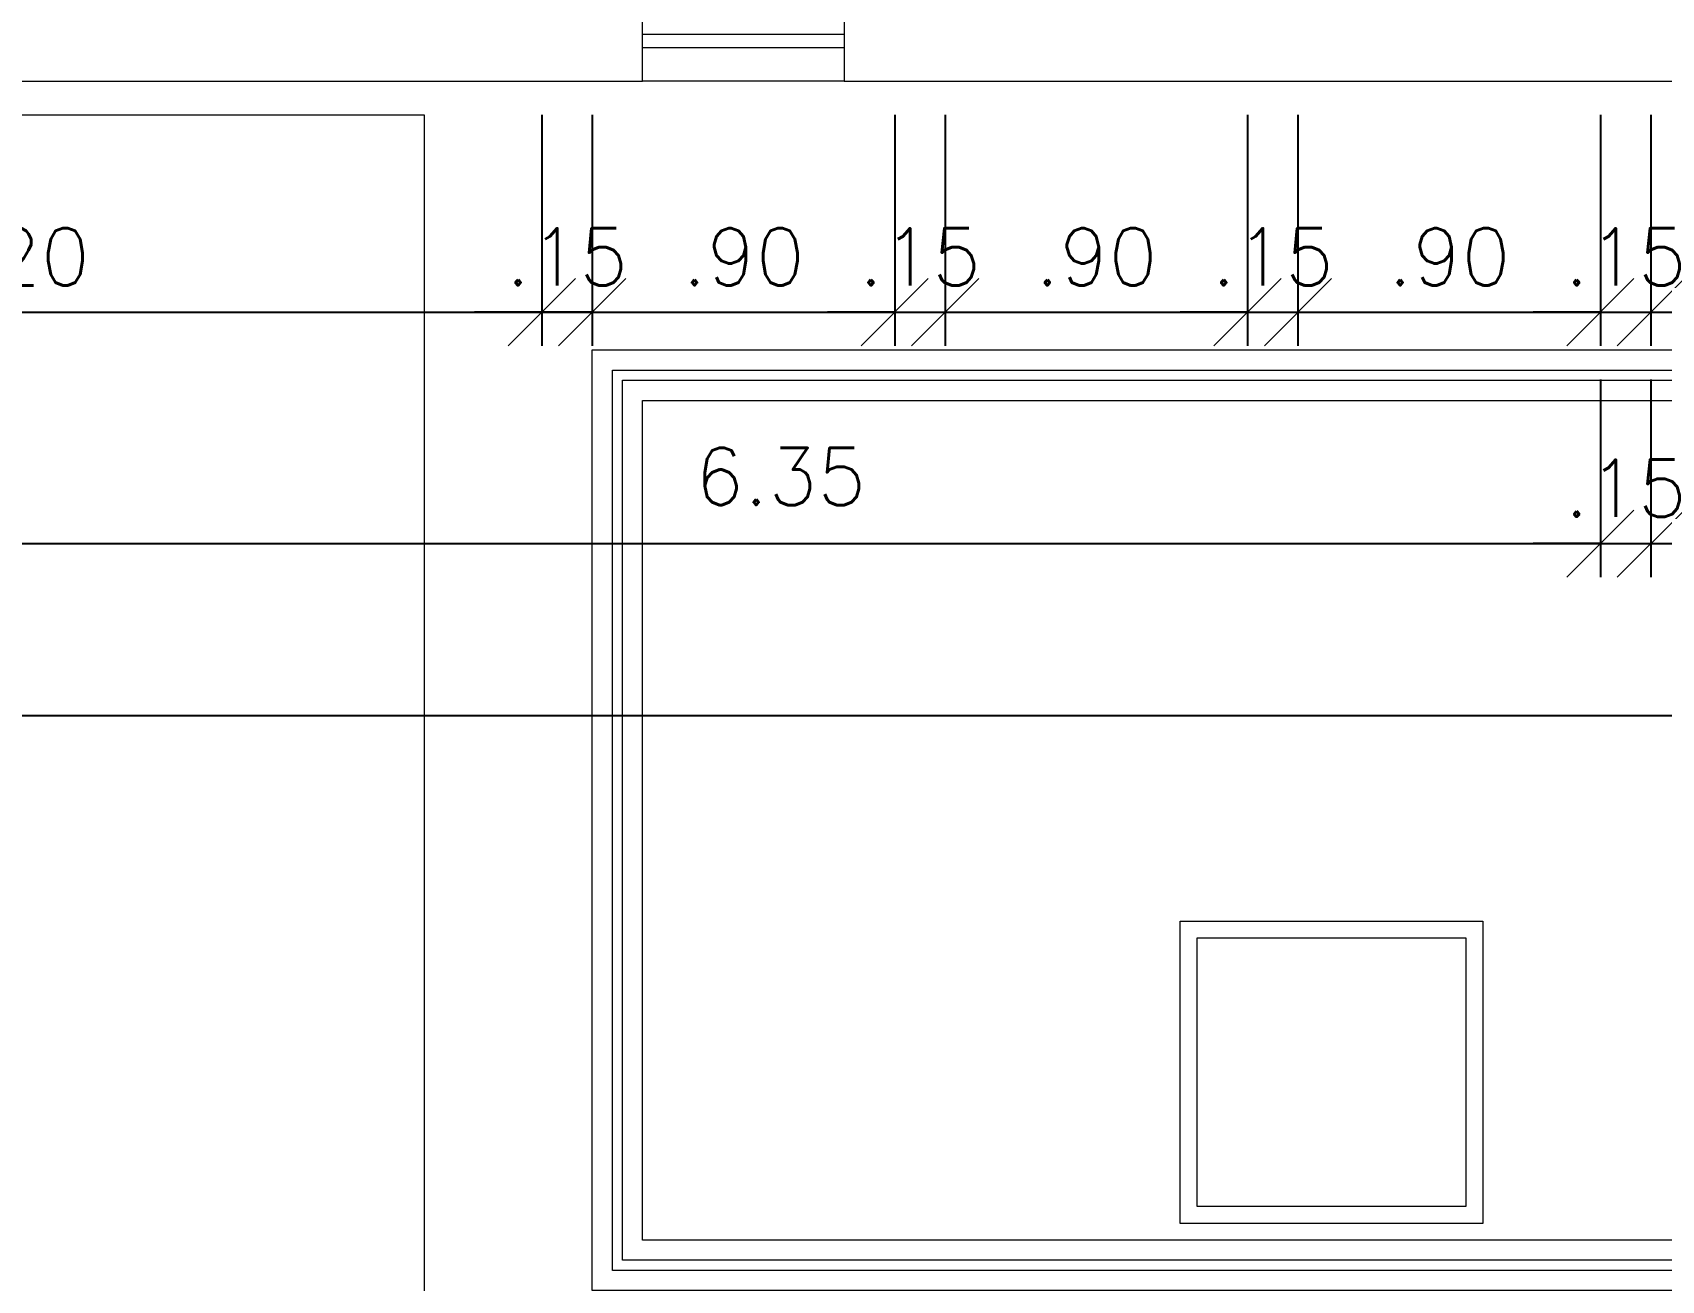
# Model space of a CAD drawing. Header units: millimetres. Extents: x 521 to 1055, y 261 to 520.
# Drawn here: x 702.811 to 707.658, y 370.676 to 374.391 of the extents above; entities that cross this region are included whole.
import ezdxf

# ---------------------------------------------------------------- set-up
doc = ezdxf.new("R2010")
doc.units = ezdxf.units.MM
doc.linetypes.add('CONTINU', pattern=[0])
doc.layers.add('0.1', color=8, linetype='Continuous', lineweight=13)
doc.styles.add('ROMANS', font='romans')
doc.dimstyles.new('Fares Eng - 50', dxfattribs={"dimscale": 2, "dimtxt": 0.085, "dimasz": 0.1, "dimexe": 0.05, "dimexo": 0.05, "dimgap": 0.04, "dimtad": 1, "dimzin": 4, "dimdsep": 46, "dimtxsty": 'ROMANS', "dimblk1": 'OBLIQUE', "dimblk2": 'OBLIQUE', "dimsah": 1, "dimcen": 0.05, "dimdle": 0.05, "dimclrd": 8, "dimclre": 8, "dimclrt": 8, "dimaunit": 1, "dimadec": 0, "dimazin": 0, "dimtfac": 1, "dimtix": 1, "dimtmove": 2, "dimatfit": 0, "dimldrblk": 'OPEN90', "dimfxl": 1, "dimtolj": 1, "dimtzin": 0, "dimarcsym": 0})

# ---------------------------------------------------------------- blocks, each defined once
blk = doc.blocks.new('_OBLIQUE')
at = {"color": 0, "linetype": 'ByBlock'}
blk.add_line((-0.5, -0.5), (0.5, 0.5), dxfattribs=at)
blk = doc.blocks.new('*D489')
at = {"layer": '0.1', "color": 8, "linetype": 'CONTINU', "lineweight": -2, "transparency": 16777216}
for p, q in [((701.1263739477109, 374.1464883394475), (701.1263739477109, 373.458849685218)), ((704.326373947711, 374.1464883394475), (704.326373947711, 373.458849685218)), ((701.0263739477109, 373.558849685218), (704.426373947711, 373.558849685218))]:
    blk.add_line(p, q, dxfattribs=at)
at = {"layer": 'DEFPOINTS', "color": 0, "linetype": 'CONTINU', "lineweight": -2, "transparency": 16777216}
for p in [(701.1263739477109, 374.2464883394475), (704.326373947711, 374.2464883394475), (704.326373947711, 373.558849685218)]:
    blk.add_point(p, dxfattribs=at)
at = {"layer": '0.1', "color": 8, "linetype": 'CONTINU', "lineweight": -2, "transparency": 16777216, "xscale": 0.2, "yscale": 0.2, "zscale": 0.2, "rotation": 180}
blk.add_blockref('_OBLIQUE', (701.1263739477109, 373.558849685218), dxfattribs=at)
at = {"layer": '0.1', "color": 8, "linetype": 'CONTINU', "lineweight": -2, "transparency": 16777216, "xscale": 0.2, "yscale": 0.2, "zscale": 0.2}
blk.add_blockref('_OBLIQUE', (704.326373947711, 373.558849685218), dxfattribs=at)
at = {"layer": '0.1', "color": 8, "linetype": 'CONTINU', "transparency": 16777216, "insert": (702.726373947711, 373.723849685218), "char_height": 0.17, "attachment_point": 5, "style": 'ROMANS'}
blk.add_mtext('\\A1;3.20', dxfattribs=at)
blk = doc.blocks.new('_Open90')
at = {"color": 0, "linetype": 'ByBlock', "lineweight": -2}
for p, q in [((-0.5, 0.5), (0, 0)), ((0, 0), (-1, 0)), ((0, 0), (-0.5, -0.5))]:
    blk.add_line(p, q, dxfattribs=at)
blk = doc.blocks.new('*D490')
at = {"layer": '0.1', "color": 8, "linetype": 'CONTINU', "lineweight": -2, "transparency": 16777216}
for p, q in [((704.326373947711, 374.1464883394474), (704.326373947711, 373.458849685218)), ((704.4763739477108, 374.1464883394474), (704.4763739477108, 373.458849685218)), ((704.326373947711, 373.558849685218), (704.1263739477109, 373.558849685218)), ((704.4763739477108, 373.558849685218), (704.326373947711, 373.558849685218)), ((704.4763739477108, 373.558849685218), (704.6763739477109, 373.558849685218))]:
    blk.add_line(p, q, dxfattribs=at)
at = {"layer": 'DEFPOINTS', "color": 0, "linetype": 'CONTINU', "lineweight": -2, "transparency": 16777216}
for p in [(704.326373947711, 374.2464883394475), (704.4763739477108, 374.2464883394475), (704.326373947711, 373.558849685218)]:
    blk.add_point(p, dxfattribs=at)
at = {"layer": '0.1', "color": 8, "linetype": 'CONTINU', "lineweight": -2, "transparency": 16777216, "xscale": 0.2, "yscale": 0.2, "zscale": 0.2}
blk.add_blockref('_OBLIQUE', (704.326373947711, 373.558849685218), dxfattribs=at)
at = {"layer": '0.1', "color": 8, "linetype": 'CONTINU', "lineweight": -2, "transparency": 16777216, "xscale": 0.2, "yscale": 0.2, "zscale": 0.2, "rotation": 180}
blk.add_blockref('_OBLIQUE', (704.4763739477108, 373.558849685218), dxfattribs=at)
at = {"layer": '0.1', "color": 8, "linetype": 'CONTINU', "transparency": 16777216, "insert": (704.4013739477109, 373.723849685218), "char_height": 0.17, "attachment_point": 5, "style": 'ROMANS'}
blk.add_mtext('\\A1;.15', dxfattribs=at)
blk = doc.blocks.new('*D492')
at = {"layer": '0.1', "color": 8, "linetype": 'CONTINU', "lineweight": -2, "transparency": 16777216}
for p, q in [((704.476373947711, 374.1464883394476), (704.476373947711, 373.458849685218)), ((705.3763739477109, 374.1464883394474), (705.3763739477109, 373.458849685218)), ((704.3763739477109, 373.558849685218), (705.476373947711, 373.558849685218))]:
    blk.add_line(p, q, dxfattribs=at)
at = {"layer": 'DEFPOINTS', "color": 0, "linetype": 'CONTINU', "lineweight": -2, "transparency": 16777216}
for p in [(704.476373947711, 374.2464883394476), (705.3763739477109, 374.2464883394475), (705.3763739477109, 373.558849685218)]:
    blk.add_point(p, dxfattribs=at)
at = {"layer": '0.1', "color": 8, "linetype": 'CONTINU', "lineweight": -2, "transparency": 16777216, "xscale": 0.2, "yscale": 0.2, "zscale": 0.2, "rotation": 180}
blk.add_blockref('_OBLIQUE', (704.476373947711, 373.558849685218), dxfattribs=at)
at = {"layer": '0.1', "color": 8, "linetype": 'CONTINU', "lineweight": -2, "transparency": 16777216, "xscale": 0.2, "yscale": 0.2, "zscale": 0.2}
blk.add_blockref('_OBLIQUE', (705.3763739477109, 373.558849685218), dxfattribs=at)
at = {"layer": '0.1', "color": 8, "linetype": 'CONTINU', "transparency": 16777216, "insert": (704.926373947711, 373.723849685218), "char_height": 0.17, "attachment_point": 5, "style": 'ROMANS'}
blk.add_mtext('\\A1;.90', dxfattribs=at)
blk = doc.blocks.new('*D493')
at = {"layer": '0.1', "color": 8, "linetype": 'CONTINU', "lineweight": -2, "transparency": 16777216}
for p, q in [((705.3763739477109, 374.1464883394476), (705.3763739477109, 373.458849685218)), ((705.5263739477109, 374.1464883394476), (705.5263739477109, 373.458849685218)), ((705.3763739477109, 373.558849685218), (705.1763739477109, 373.558849685218)), ((705.3763739477109, 373.558849685218), (705.5263739477109, 373.558849685218)), ((705.5263739477109, 373.558849685218), (705.726373947711, 373.558849685218))]:
    blk.add_line(p, q, dxfattribs=at)
at = {"layer": 'DEFPOINTS', "color": 0, "linetype": 'CONTINU', "lineweight": -2, "transparency": 16777216}
for p in [(705.3763739477109, 374.2464883394476), (705.5263739477109, 374.2464883394476), (705.5263739477109, 373.558849685218)]:
    blk.add_point(p, dxfattribs=at)
at = {"layer": '0.1', "color": 8, "linetype": 'CONTINU', "lineweight": -2, "transparency": 16777216, "xscale": 0.2, "yscale": 0.2, "zscale": 0.2}
blk.add_blockref('_OBLIQUE', (705.3763739477109, 373.558849685218), dxfattribs=at)
at = {"layer": '0.1', "color": 8, "linetype": 'CONTINU', "lineweight": -2, "transparency": 16777216, "xscale": 0.2, "yscale": 0.2, "zscale": 0.2, "rotation": 180}
blk.add_blockref('_OBLIQUE', (705.5263739477109, 373.558849685218), dxfattribs=at)
at = {"layer": '0.1', "color": 8, "linetype": 'CONTINU', "transparency": 16777216, "insert": (705.4513739477109, 373.723849685218), "char_height": 0.17, "attachment_point": 5, "style": 'ROMANS'}
blk.add_mtext('\\A1;.15', dxfattribs=at)
blk = doc.blocks.new('*D494')
at = {"layer": '0.1', "color": 8, "linetype": 'CONTINU', "lineweight": -2, "transparency": 16777216}
for p, q in [((705.5263739477109, 374.1464883394476), (705.5263739477109, 373.458849685218)), ((706.4263739477109, 374.1464883394476), (706.4263739477109, 373.458849685218)), ((705.4263739477109, 373.558849685218), (706.5263739477109, 373.558849685218))]:
    blk.add_line(p, q, dxfattribs=at)
at = {"layer": 'DEFPOINTS', "color": 0, "linetype": 'CONTINU', "lineweight": -2, "transparency": 16777216}
for p in [(705.5263739477109, 374.2464883394476), (706.4263739477109, 374.2464883394476), (706.4263739477109, 373.558849685218)]:
    blk.add_point(p, dxfattribs=at)
at = {"layer": '0.1', "color": 8, "linetype": 'CONTINU', "lineweight": -2, "transparency": 16777216, "xscale": 0.2, "yscale": 0.2, "zscale": 0.2, "rotation": 180}
blk.add_blockref('_OBLIQUE', (705.5263739477109, 373.558849685218), dxfattribs=at)
at = {"layer": '0.1', "color": 8, "linetype": 'CONTINU', "lineweight": -2, "transparency": 16777216, "xscale": 0.2, "yscale": 0.2, "zscale": 0.2}
blk.add_blockref('_OBLIQUE', (706.4263739477109, 373.558849685218), dxfattribs=at)
at = {"layer": '0.1', "color": 8, "linetype": 'CONTINU', "transparency": 16777216, "insert": (705.976373947711, 373.723849685218), "char_height": 0.17, "attachment_point": 5, "style": 'ROMANS'}
blk.add_mtext('\\A1;.90', dxfattribs=at)
blk = doc.blocks.new('*D495')
at = {"layer": '0.1', "color": 8, "linetype": 'CONTINU', "lineweight": -2, "transparency": 16777216}
for p, q in [((706.4263739477109, 374.1464883394476), (706.4263739477109, 373.458849685218)), ((706.5763739477109, 374.1464883394476), (706.5763739477109, 373.458849685218)), ((706.4263739477109, 373.558849685218), (706.2263739477108, 373.558849685218)), ((706.4263739477109, 373.558849685218), (706.5763739477109, 373.558849685218)), ((706.5763739477109, 373.558849685218), (706.7763739477109, 373.558849685218))]:
    blk.add_line(p, q, dxfattribs=at)
at = {"layer": 'DEFPOINTS', "color": 0, "linetype": 'CONTINU', "lineweight": -2, "transparency": 16777216}
for p in [(706.4263739477109, 374.2464883394476), (706.5763739477109, 374.2464883394476), (706.5763739477109, 373.558849685218)]:
    blk.add_point(p, dxfattribs=at)
at = {"layer": '0.1', "color": 8, "linetype": 'CONTINU', "lineweight": -2, "transparency": 16777216, "xscale": 0.2, "yscale": 0.2, "zscale": 0.2}
blk.add_blockref('_OBLIQUE', (706.4263739477109, 373.558849685218), dxfattribs=at)
at = {"layer": '0.1', "color": 8, "linetype": 'CONTINU', "lineweight": -2, "transparency": 16777216, "xscale": 0.2, "yscale": 0.2, "zscale": 0.2, "rotation": 180}
blk.add_blockref('_OBLIQUE', (706.5763739477109, 373.558849685218), dxfattribs=at)
at = {"layer": '0.1', "color": 8, "linetype": 'CONTINU', "transparency": 16777216, "insert": (706.5013739477108, 373.723849685218), "char_height": 0.17, "attachment_point": 5, "style": 'ROMANS'}
blk.add_mtext('\\A1;.15', dxfattribs=at)
blk = doc.blocks.new('*D496')
at = {"layer": '0.1', "color": 8, "linetype": 'CONTINU', "lineweight": -2, "transparency": 16777216}
for p, q in [((706.5763739477109, 374.1464883394474), (706.5763739477109, 373.458849685218)), ((707.4763739477106, 374.1464883394471), (707.4763739477106, 373.458849685218)), ((706.4763739477108, 373.558849685218), (707.5763739477106, 373.558849685218))]:
    blk.add_line(p, q, dxfattribs=at)
at = {"layer": 'DEFPOINTS', "color": 0, "linetype": 'CONTINU', "lineweight": -2, "transparency": 16777216}
for p in [(706.5763739477109, 374.2464883394475), (707.4763739477106, 374.2464883394471), (707.4763739477106, 373.558849685218)]:
    blk.add_point(p, dxfattribs=at)
at = {"layer": '0.1', "color": 8, "linetype": 'CONTINU', "lineweight": -2, "transparency": 16777216, "xscale": 0.2, "yscale": 0.2, "zscale": 0.2, "rotation": 180}
blk.add_blockref('_OBLIQUE', (706.5763739477109, 373.558849685218), dxfattribs=at)
at = {"layer": '0.1', "color": 8, "linetype": 'CONTINU', "lineweight": -2, "transparency": 16777216, "xscale": 0.2, "yscale": 0.2, "zscale": 0.2}
blk.add_blockref('_OBLIQUE', (707.4763739477106, 373.558849685218), dxfattribs=at)
at = {"layer": '0.1', "color": 8, "linetype": 'CONTINU', "transparency": 16777216, "insert": (707.0263739477107, 373.723849685218), "char_height": 0.17, "attachment_point": 5, "style": 'ROMANS'}
blk.add_mtext('\\A1;.90', dxfattribs=at)
blk = doc.blocks.new('*D497')
at = {"layer": '0.1', "color": 8, "linetype": 'CONTINU', "lineweight": -2, "transparency": 16777216}
for p, q in [((707.4763739477107, 374.1464883394474), (707.4763739477107, 373.4588496852181)), ((707.626373947711, 374.1464883394474), (707.626373947711, 373.4588496852181)), ((707.4763739477107, 373.5588496852181), (707.2763739477107, 373.5588496852181)), ((707.4763739477107, 373.5588496852181), (707.626373947711, 373.5588496852181)), ((707.626373947711, 373.5588496852181), (707.8263739477111, 373.5588496852181))]:
    blk.add_line(p, q, dxfattribs=at)
at = {"layer": 'DEFPOINTS', "color": 0, "linetype": 'CONTINU', "lineweight": -2, "transparency": 16777216}
for p in [(707.4763739477107, 374.2464883394474), (707.626373947711, 374.2464883394474), (707.626373947711, 373.5588496852181)]:
    blk.add_point(p, dxfattribs=at)
at = {"layer": '0.1', "color": 8, "linetype": 'CONTINU', "lineweight": -2, "transparency": 16777216, "xscale": 0.2, "yscale": 0.2, "zscale": 0.2}
blk.add_blockref('_OBLIQUE', (707.4763739477107, 373.5588496852181), dxfattribs=at)
at = {"layer": '0.1', "color": 8, "linetype": 'CONTINU', "lineweight": -2, "transparency": 16777216, "xscale": 0.2, "yscale": 0.2, "zscale": 0.2, "rotation": 180}
blk.add_blockref('_OBLIQUE', (707.626373947711, 373.5588496852181), dxfattribs=at)
at = {"layer": '0.1', "color": 8, "linetype": 'CONTINU', "transparency": 16777216, "insert": (707.5513739477109, 373.7238496852181), "char_height": 0.17, "attachment_point": 5, "style": 'ROMANS'}
blk.add_mtext('\\A1;.15', dxfattribs=at)
blk = doc.blocks.new('*D498')
at = {"layer": '0.1', "color": 8, "linetype": 'CONTINU', "lineweight": -2, "transparency": 16777216}
for p, q in [((707.626373947711, 374.1464883394474), (707.626373947711, 373.4588496852181)), ((710.1263739477109, 374.1464883394474), (710.1263739477109, 373.4588496852181)), ((707.526373947711, 373.5588496852181), (710.226373947711, 373.5588496852181))]:
    blk.add_line(p, q, dxfattribs=at)
at = {"layer": 'DEFPOINTS', "color": 0, "linetype": 'CONTINU', "lineweight": -2, "transparency": 16777216}
for p in [(707.626373947711, 374.2464883394474), (710.1263739477109, 374.2464883394474), (710.1263739477109, 373.5588496852181)]:
    blk.add_point(p, dxfattribs=at)
at = {"layer": '0.1', "color": 8, "linetype": 'CONTINU', "lineweight": -2, "transparency": 16777216, "xscale": 0.2, "yscale": 0.2, "zscale": 0.2, "rotation": 180}
blk.add_blockref('_OBLIQUE', (707.626373947711, 373.5588496852181), dxfattribs=at)
at = {"layer": '0.1', "color": 8, "linetype": 'CONTINU', "lineweight": -2, "transparency": 16777216, "xscale": 0.2, "yscale": 0.2, "zscale": 0.2}
blk.add_blockref('_OBLIQUE', (710.1263739477109, 373.5588496852181), dxfattribs=at)
at = {"layer": '0.1', "color": 8, "linetype": 'CONTINU', "transparency": 16777216, "insert": (708.876373947711, 373.7238496852181), "char_height": 0.17, "attachment_point": 5, "style": 'ROMANS'}
blk.add_mtext('\\A1;2.50', dxfattribs=at)
blk = doc.blocks.new('*D506')
at = {"layer": '0.1', "color": 8, "linetype": 'CONTINU', "lineweight": -2, "transparency": 16777216}
for p, q in [((701.1263739477109, 373.3588496852179), (701.1263739477109, 372.7699852269704)), ((707.4763739477106, 373.3588496852179), (707.4763739477106, 372.7699852269704)), ((701.0263739477109, 372.8699852269705), (707.5763739477106, 372.8699852269705))]:
    blk.add_line(p, q, dxfattribs=at)
at = {"layer": 'DEFPOINTS', "color": 0, "linetype": 'CONTINU', "lineweight": -2, "transparency": 16777216}
for p in [(701.1263739477109, 373.458849685218), (707.4763739477106, 373.458849685218), (707.4763739477106, 372.8699852269705)]:
    blk.add_point(p, dxfattribs=at)
at = {"layer": '0.1', "color": 8, "linetype": 'CONTINU', "lineweight": -2, "transparency": 16777216, "xscale": 0.2, "yscale": 0.2, "zscale": 0.2, "rotation": 180}
blk.add_blockref('_OBLIQUE', (701.1263739477109, 372.8699852269705), dxfattribs=at)
at = {"layer": '0.1', "color": 8, "linetype": 'CONTINU', "lineweight": -2, "transparency": 16777216, "xscale": 0.2, "yscale": 0.2, "zscale": 0.2}
blk.add_blockref('_OBLIQUE', (707.4763739477106, 372.8699852269705), dxfattribs=at)
at = {"layer": '0.1', "color": 8, "linetype": 'CONTINU', "transparency": 16777216, "insert": (705.0368744449921, 373.0699852269705), "char_height": 0.17, "attachment_point": 5, "style": 'ROMANS'}
blk.add_mtext('\\A1;6.35', dxfattribs=at)
blk = doc.blocks.new('*D508')
at = {"layer": '0.1', "color": 8, "linetype": 'CONTINU', "lineweight": -2, "transparency": 16777216}
for p, q in [((707.4763739477106, 373.3588496852179), (707.4763739477106, 372.7699852269704)), ((707.626373947711, 373.3588496852179), (707.626373947711, 372.7699852269704)), ((707.4763739477106, 372.8699852269705), (707.2763739477106, 372.8699852269705)), ((707.4763739477106, 372.8699852269705), (707.626373947711, 372.8699852269705)), ((707.626373947711, 372.8699852269705), (707.8263739477111, 372.8699852269705))]:
    blk.add_line(p, q, dxfattribs=at)
at = {"layer": 'DEFPOINTS', "color": 0, "linetype": 'CONTINU', "lineweight": -2, "transparency": 16777216}
for p in [(707.4763739477106, 373.458849685218), (707.626373947711, 373.458849685218), (707.626373947711, 372.8699852269705)]:
    blk.add_point(p, dxfattribs=at)
at = {"layer": '0.1', "color": 8, "linetype": 'CONTINU', "lineweight": -2, "transparency": 16777216, "xscale": 0.2, "yscale": 0.2, "zscale": 0.2}
blk.add_blockref('_OBLIQUE', (707.4763739477106, 372.8699852269705), dxfattribs=at)
at = {"layer": '0.1', "color": 8, "linetype": 'CONTINU', "lineweight": -2, "transparency": 16777216, "xscale": 0.2, "yscale": 0.2, "zscale": 0.2, "rotation": 180}
blk.add_blockref('_OBLIQUE', (707.626373947711, 372.8699852269705), dxfattribs=at)
at = {"layer": '0.1', "color": 8, "linetype": 'CONTINU', "transparency": 16777216, "insert": (707.5513739477108, 373.0349852269705), "char_height": 0.17, "attachment_point": 5, "style": 'ROMANS'}
blk.add_mtext('\\A1;.15', dxfattribs=at)
blk = doc.blocks.new('*D509')
at = {"layer": '0.1', "color": 8, "linetype": 'CONTINU', "lineweight": -2, "transparency": 16777216}
for p, q in [((707.626373947711, 373.3588496852179), (707.626373947711, 372.7699852269704)), ((710.1263739477109, 373.3588496852179), (710.1263739477109, 372.7699852269704)), ((707.526373947711, 372.8699852269705), (710.226373947711, 372.8699852269705))]:
    blk.add_line(p, q, dxfattribs=at)
at = {"layer": 'DEFPOINTS', "color": 0, "linetype": 'CONTINU', "lineweight": -2, "transparency": 16777216}
for p in [(707.626373947711, 373.458849685218), (710.1263739477109, 373.458849685218), (710.1263739477109, 372.8699852269705)]:
    blk.add_point(p, dxfattribs=at)
at = {"layer": '0.1', "color": 8, "linetype": 'CONTINU', "lineweight": -2, "transparency": 16777216, "xscale": 0.2, "yscale": 0.2, "zscale": 0.2, "rotation": 180}
blk.add_blockref('_OBLIQUE', (707.626373947711, 372.8699852269705), dxfattribs=at)
at = {"layer": '0.1', "color": 8, "linetype": 'CONTINU', "lineweight": -2, "transparency": 16777216, "xscale": 0.2, "yscale": 0.2, "zscale": 0.2}
blk.add_blockref('_OBLIQUE', (710.1263739477109, 372.8699852269705), dxfattribs=at)
at = {"layer": '0.1', "color": 8, "linetype": 'CONTINU', "transparency": 16777216, "insert": (708.876373947711, 373.0349852269705), "char_height": 0.17, "attachment_point": 5, "style": 'ROMANS'}
blk.add_mtext('\\A1;2.50', dxfattribs=at)
blk = doc.blocks.new('*D586')
at = {"layer": '0.1', "color": 8, "linetype": 'CONTINU', "lineweight": -2, "transparency": 16777216}
for p, q in [((700.8763739477109, 372.6699852269704), (700.8763739477109, 372.2574288293276)), ((716.8763739477109, 372.6714883394476), (716.8763739477109, 372.2574288293276)), ((716.976373947711, 372.3574288293277), (700.7763739477109, 372.3574288293277))]:
    blk.add_line(p, q, dxfattribs=at)
at = {"layer": 'DEFPOINTS', "color": 0, "linetype": 'CONTINU', "lineweight": -2, "transparency": 16777216}
for p in [(700.8763739477109, 372.7699852269704), (716.8763739477109, 372.7714883394477), (700.8763739477109, 372.3574288293277)]:
    blk.add_point(p, dxfattribs=at)
at = {"layer": '0.1', "color": 8, "linetype": 'CONTINU', "lineweight": -2, "transparency": 16777216, "xscale": 0.2, "yscale": 0.2, "zscale": 0.2, "rotation": 180}
blk.add_blockref('_OBLIQUE', (700.8763739477109, 372.3574288293277), dxfattribs=at)
at = {"layer": '0.1', "color": 8, "linetype": 'CONTINU', "lineweight": -2, "transparency": 16777216, "xscale": 0.2, "yscale": 0.2, "zscale": 0.2}
blk.add_blockref('_OBLIQUE', (716.8763739477109, 372.3574288293277), dxfattribs=at)
at = {"layer": '0.1', "color": 8, "linetype": 'CONTINU', "transparency": 16777216, "insert": (708.1525228551917, 372.5574288293276), "char_height": 0.17, "attachment_point": 5, "style": 'ROMANS'}
blk.add_mtext('\\A1;16.00', dxfattribs=at)

msp = doc.modelspace()

# ---------------------------------------------------------------- linework, layer by layer
at = {"layer": '0.1', "color": 7}
for p, q in [((704.6263739477109, 374.2464883394475), (704.6263739477109, 374.4964883394474)), ((705.2263739477108, 374.4964883394474), (705.2263739477108, 374.2464883394475)), ((700.8763739477109, 374.2464883394475), (704.6263739477109, 374.2464883394475)), ((705.226373947711, 374.2464883394475), (716.8763739477109, 374.2464883394475))]:
    msp.add_line(p, q, dxfattribs=at)
at = {"layer": '0.1', "color": 8, "linetype": 'CONTINU'}
for p, q in [((704.6263739477109, 374.3864883394474), (705.2263739477108, 374.3864883394474)), ((705.2263739477108, 374.3464883394475), (704.6263739477109, 374.3464883394475)), ((705.2263739477108, 374.2464883394475), (704.6263739477109, 374.2464883394475))]:
    msp.add_line(p, q, dxfattribs=at)
at = {"layer": '0.1', "color": 8}
for p, q in [((700.6763739477103, 374.1464883394476), (703.9763739477105, 374.1464883394477)), ((703.9763739477105, 374.1464883394477), (703.9763739477105, 370.439381558261))]:
    msp.add_line(p, q, dxfattribs=at)
for points in [[(716.7763739477107, 371.0464883394476), (716.7763739477107, 370.6464883394477), (704.4763739477102, 370.6464883394477), (704.4763739477108, 373.4464883394475), (709.6263739477109, 373.4464883394475), (709.6263739477108, 372.5964883394476), (713.5263739477108, 372.5964883394478), (713.5263739477108, 374.2464883394476), (713.5263739477108, 374.2464883394476)], [(716.7163739477107, 371.0464883394476), (716.7163739477107, 370.7064883394477), (704.5363739477101, 370.7064883394477), (704.5363739477108, 373.3864883394475), (709.566373947711, 373.3864883394475), (709.5663739477109, 372.5364883394476), (713.5863739477107, 372.5364883394478), (713.5863739477107, 374.1864883394476), (716.6263739477108, 374.1864883394476)], [(716.6863739477106, 371.0464883394476), (716.6863739477106, 370.7364883394476), (704.5663739477102, 370.7364883394476), (704.5663739477109, 373.3564883394475), (709.5363739477109, 373.3564883394475), (709.5363739477108, 372.5064883394476), (713.6163739477108, 372.5064883394479), (713.6163739477108, 374.1564883394476), (716.6263739477108, 374.1564883394477)], [(716.6263739477107, 371.0464883394476), (716.6263739477107, 370.7964883394476), (704.6263739477101, 370.7964883394476), (704.6263739477108, 373.2964883394475), (709.476373947711, 373.2964883394475), (709.4763739477108, 372.4464883394476), (713.6763739477108, 372.4464883394479), (713.6763739477108, 374.0964883394476), (716.6263739477108, 374.0964883394477)]]:
    msp.add_lwpolyline(points, dxfattribs=at)
for points in [[(706.226373947711, 371.7464883394477), (707.1263739477108, 371.7464883394477), (707.1263739477108, 370.8464883394477), (706.226373947711, 370.8464883394477)], [(706.2763739477109, 371.6964883394477), (707.0763739477109, 371.6964883394477), (707.0763739477109, 370.8964883394477), (706.2763739477109, 370.8964883394477)]]:
    msp.add_lwpolyline(points, close=True, dxfattribs=at)

# ---------------------------------------------------------------- dimensions: what is measured, and where the dimension line sits
at = {"layer": '0.1', "color": 8, "linetype": 'CONTINU'}
for base, p1, p2, picture, middle in [((704.326373947711, 373.558849685218), (701.1263739477109, 374.2464883394475), (704.326373947711, 374.2464883394475), '*D489', (702.726373947711, 373.723849685218)), ((704.326373947711, 373.558849685218), (704.4763739477108, 374.2464883394475), (704.326373947711, 374.2464883394475), '*D490', (704.4013739477109, 373.723849685218)), ((705.3763739477109, 373.558849685218), (704.476373947711, 374.2464883394476), (705.3763739477109, 374.2464883394475), '*D492', (704.926373947711, 373.723849685218)), ((705.5263739477109, 373.558849685218), (705.3763739477109, 374.2464883394476), (705.5263739477109, 374.2464883394476), '*D493', (705.4513739477109, 373.723849685218)), ((706.4263739477109, 373.558849685218), (705.5263739477109, 374.2464883394476), (706.4263739477109, 374.2464883394476), '*D494', (705.976373947711, 373.723849685218)), ((706.5763739477109, 373.558849685218), (706.4263739477109, 374.2464883394476), (706.5763739477109, 374.2464883394476), '*D495', (706.5013739477108, 373.723849685218)), ((707.4763739477106, 373.558849685218), (706.5763739477109, 374.2464883394475), (707.4763739477106, 374.2464883394471), '*D496', (707.0263739477107, 373.723849685218)), ((707.626373947711, 373.5588496852181), (707.4763739477107, 374.2464883394474), (707.626373947711, 374.2464883394474), '*D497', (707.5513739477109, 373.7238496852181)), ((710.1263739477109, 373.5588496852181), (707.626373947711, 374.2464883394474), (710.1263739477109, 374.2464883394474), '*D498', (708.876373947711, 373.7238496852181)), ((707.626373947711, 372.8699852269705), (707.4763739477106, 373.458849685218), (707.626373947711, 373.458849685218), '*D508', (707.5513739477108, 373.0349852269705)), ((710.1263739477109, 372.8699852269705), (707.626373947711, 373.458849685218), (710.1263739477109, 373.458849685218), '*D509', (708.876373947711, 373.0349852269705))]:
    dim = msp.add_linear_dim(base=base, p1=p1, p2=p2, dimstyle='Fares Eng - 50', dxfattribs=at)
    dim.commit()
    dim.dimension.update_dxf_attribs({"geometry": picture, "text_midpoint": middle})
for base, p1, p2, picture, middle in [((707.4763739477106, 372.8699852269705), (701.1263739477109, 373.458849685218), (707.4763739477106, 373.458849685218), '*D506', (705.0368744449921, 373.0699852269705)), ((700.8763739477109, 372.3574288293277), (716.8763739477109, 372.7714883394477), (700.8763739477109, 372.7699852269704), '*D586', (708.1525228551917, 372.5574288293276))]:
    dim = msp.add_linear_dim(base=base, p1=p1, p2=p2, dimstyle='Fares Eng - 50', dxfattribs=at)
    dim.commit()
    dim.dimension.update_dxf_attribs({"geometry": picture, "text_midpoint": middle, "dimtype": 160})

doc.saveas('drawing.dxf')
